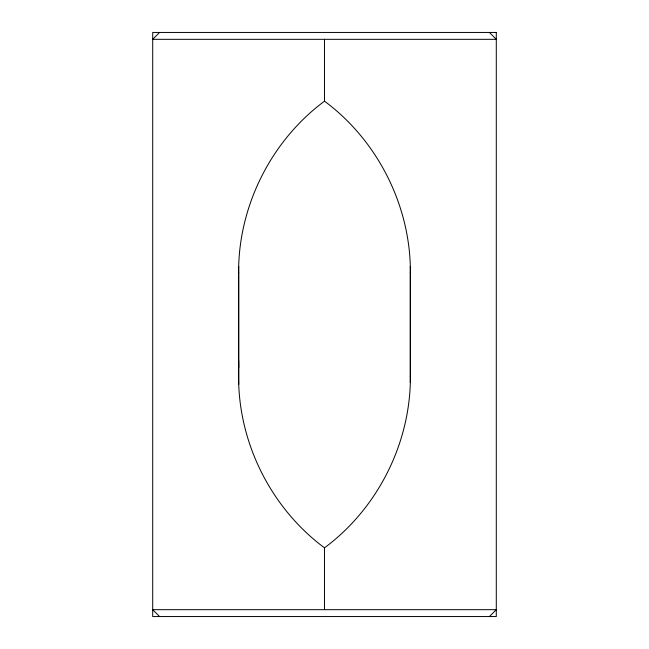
<?xml version="1.0" encoding="UTF-8"?>
<svg xmlns="http://www.w3.org/2000/svg" width="649" height="649" viewBox="0 0 649 649"><rect width="100%" height="100%" fill="white"/><g stroke="black" fill="none" stroke-linecap="round" stroke-linejoin="round"><path stroke-width="0.97" d="M238.605 272.961C238.207 206.406 271.014 140.792 324.5 101.171L324.5 39.321M410.395 376.039C410.793 442.594 377.986 508.208 324.5 547.829L324.5 609.679M159.581 32.45L152.71 39.321L496.29 39.321L489.419 32.45M489.419 616.55L496.29 609.679L152.71 609.679L159.581 616.55M324.5 101.171C377.986 140.792 410.793 206.406 410.395 272.961M324.5 547.829C271.014 508.208 238.207 442.594 238.605 376.039L238.629 271.793M238.629 360.3L238.767 367.431M410.371 271.793L410.371 377.207M410.273 266.406L410.273 382.594M238.727 266.406L238.767 384.33M496.29 32.45L152.71 32.45L152.71 616.55L496.29 616.55L496.29 32.45"/></g></svg>
